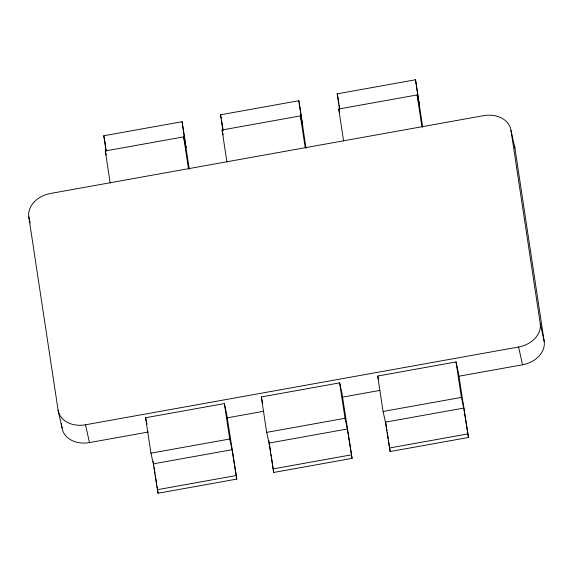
<?xml version="1.0" encoding="UTF-8"?>
<svg xmlns="http://www.w3.org/2000/svg" width="573" height="573" viewBox="0 0 573 573"><rect width="100%" height="100%" fill="white"/><g stroke="black" fill="none" stroke-linecap="round" stroke-linejoin="round"><path stroke-width="0.86" d="M106.112 151.286L103.763 135.765L182.085 121.698L189.276 169.171M222.868 130.315L220.519 114.793L298.848 100.719L306.039 148.192M339.545 109.357L337.196 93.836L415.525 79.762L422.716 127.235M110.152 182.93L105.31 150.95L183.639 136.875L186.003 147.569L182.085 121.698M226.915 161.951L222.066 129.978L300.395 115.904L302.766 126.59L298.848 100.719M343.592 140.994L338.743 109.013L417.072 94.946L419.443 105.633L415.525 79.762M58.088 410.153A24.947 19.246 -12.5 0 0 85.513 424.794L518.586 346.994A24.947 19.246 -12.5 0 0 540.239 323.537L510.966 130.315A24.947 19.246 -12.5 0 0 483.54 115.674L50.467 193.473A24.947 19.246 -12.5 0 0 28.815 216.931L58.088 410.153L62.034 427.945A24.947 19.246 -12.5 0 0 89.46 442.585L148.428 431.992M145.585 417.731L224.337 403.578L226.707 414.272L236.778 479.092L158.019 493.238L153.32 463.851L150.95 453.164L145.585 417.731L146.316 421.019M261.309 396.939L339.639 382.871L342.009 393.558L352.073 458.379L273.744 472.446L269.045 443.065L266.681 432.371L261.309 396.939L262.771 403.514M377.7 376.031L456.029 361.957L458.4 372.651L468.463 437.471L390.141 451.538L385.443 422.151L383.072 411.464L377.7 376.031L378.431 379.319M226.772 417.918L263.745 411.278M342.081 397.204L379.935 390.399M458.271 376.325L522.533 364.786A24.947 19.246 -12.5 0 0 544.185 341.329L514.912 148.106L510.966 130.315M150.95 453.164L229.709 439.018L232.079 449.705L236.778 479.092M266.681 432.371L345.003 418.304L347.374 428.991L352.073 458.379M383.072 411.464L461.401 397.397L463.765 408.083L468.463 437.471M153.32 463.851L232.079 449.705M269.045 443.065L347.374 428.991M385.443 422.151L463.765 408.083M157.238 489.722L235.997 475.569M272.97 468.929L351.292 454.862M389.361 448.022L467.683 433.947M540.239 323.537L544.185 341.329M518.586 346.994L522.533 364.786M337.196 93.836L337.819 96.651M338.743 109.013L339.474 112.301M220.519 114.793L221.3 118.31M222.066 129.978L223.162 134.906M103.763 135.765L104.544 139.289M105.31 150.95L106.22 155.061M146.681 422.659L147.046 424.307M85.513 424.794L89.46 442.585M28.815 216.931L30.133 222.861M417.072 94.946L421.921 126.919M456.029 361.957L461.401 397.397M337.977 97.353L338.894 103.391M339.152 105.117L339.545 107.703M385.565 421.348L386.481 427.386M386.739 429.113L387.004 430.839M387.262 432.565L388.179 438.603M388.437 440.329L389.354 446.367M389.619 448.086L390.141 451.538M300.395 115.904L305.237 147.884M339.639 382.871L345.003 418.304M221.687 120.903L223.126 130.386M268.909 440.53L269.568 444.849M269.826 446.568L270.743 452.606M271 454.332L271.265 456.058M271.523 457.784L272.44 463.822M272.698 465.548L273.744 472.446M224.337 403.578L229.709 439.018M183.639 136.875L188.481 168.856M104.802 141.015L105.719 147.053M105.976 148.772L106.241 150.498M153.184 461.322L153.836 465.634M154.101 467.36L154.359 469.086M154.624 470.813L155.018 473.398M155.276 475.124L155.541 476.851M155.799 478.577L156.716 484.615M156.973 486.341L157.238 488.06M157.496 489.786L158.019 493.238M61.368 423.533L62.034 427.945M514.325 145.657A24.947 19.246 -12.5 0 1 514.912 148.106"/></g></svg>
